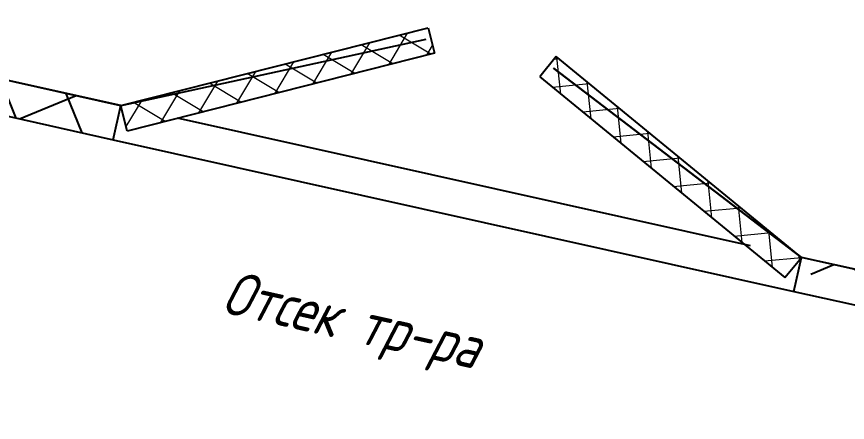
# Model space of a CAD drawing. Extents: x 5370511 to 5386565, y 1010429 to 1053793.
# Drawn here: x 5379993.987 to 5379996.371, y 1039797.01 to 1039798.172 of the extents above; entities that cross this region are included whole.
import ezdxf
from ezdxf import colors
from ezdxf.entities.mleader import LeaderData, LeaderLine
from ezdxf.math import Vec2, Vec3

# ---------------------------------------------------------------- set-up
doc = ezdxf.new("R2010")
doc.units = 0
doc.layers.get('0').update_dxf_attribs({"linetype": 'CONTINUOUS'})
doc.layers.add('ГП_сооружения', color=7, linetype='CONTINUOUS')
doc.layers.add('Эстакада ЭС', color=20, linetype='CONTINUOUS')
for name, color, linetype, lineweight in [('ЭС (09)', 7, 'CONTINUOUS', 13), ('ЭС (текст)', 7, 'CONTINUOUS', 25), ('ЭС (тонкий)', 7, 'CONTINUOUS', 25)]:
    doc.layers.add(name, color=color, linetype=linetype, lineweight=lineweight)
doc.styles.add('ГОСТ_НИПИ', font='gost_nipi.shx', dxfattribs={"oblique": 15})
doc.styles.add('ЭС', font='gost_nipi.shx', dxfattribs={"oblique": 14.99997778074544})

# ---------------------------------------------------------------- blocks, each defined once
blk = doc.blocks.new('A$C073B76A8')
at = {"layer": 'ЭС (09)', "ltscale": 0.35, "transparency": 33554687}
h = blk.add_hatch(dxfattribs=at)
h.set_pattern_fill('ANSI37', color=256, scale=0.4999999999999999, angle=-210.0000000000104)
h.set_pattern_definition([(194.9999999999895, (9382.436294134515, -8685.7157042559), (0.4108752340999714, -1.533407249233971), []), (284.9999999999895, (9382.436294134515, -8685.7157042559), (1.533407249233971, 0.4108752340999714), [])])
h.paths.add_polyline_path([(0, 0), (0.7500000000019895, 1.299038105675493), (-14.99010720082833, 10.38659323515151), (-15.74010720082845, 9.087555129475618)])
at = {"transparency": 33554687}
for p, q in [((-14.99010720082833, 10.38659323515151), (-15.74010720082873, 9.087555129475106)), ((0.7500000000019895, 1.299038105675493), (-14.99010720082839, 10.38659323515145))]:
    blk.add_line(p, q, dxfattribs=at)
at = {"linetype": 'Continuous', "transparency": 33554687}
for p, q in [((-15.74010720082725, 9.087555129477664), (0, 0)), ((0, 0), (0.7500000000019895, 1.299038105675493))]:
    blk.add_line(p, q, dxfattribs=at)
blk = doc.blocks.new('*U83')
at = {"layer": 'ЭС (тонкий)', "transparency": 33554687}
h = blk.add_hatch(dxfattribs=at)
h.set_pattern_fill('ANSI37', color=253, angle=79.77202800376043)
h.set_pattern_definition([(124.7720280037604, (389.8221076882319, -736.7669303502602), (-2.608033060492139, -1.810742542544358), []), (214.7720280037603, (389.8221076882319, -736.7669303502602), (1.810742542544358, -2.608033060492139), [])])
h.paths.add_polyline_path([(222.3977735015176, -46.04235934410394), (262.3977735015212, -46.04235934396388), (262.3977735015285, -48.0423593439657), (222.3977735015285, -48.04235934410394)])
h.paths.add_polyline_path([(271.397773499664, -48.04235934393296), (273.3977734996622, -48.04235934392568), (273.3977734998332, -97.04235934392568), (271.397773499835, -97.04235934393296)], flags=17)
h.paths.add_polyline_path([(211.3977735035658, -99.04235934414396), (351.3977734914586, -99.04235934365465), (411.3977734877333, -99.04235934345274), (411.3977734877242, -96.12499739853706), (409.3977734877242, -96.12499739854252), (409.397773487726, -97.0423593434582), (351.3977734914513, -97.04235934365647), (351.3977734912803, -48.04235934365647), (409.397773487555, -48.04235934252506), (409.3977734877242, -96.58367837006813), (411.3977734877242, -96.12499739853706), (411.3977734875514, -46.0423593425196), (298.164321817512, -46.04235934383837), (298.1643218175211, -48.04235934384201), (349.3977734912785, -48.04235934366193), (349.3977734914531, -97.0423593427306), (213.3977735035567, -97.04235934413668), (213.3977735033893, -48.04235934320536), (280.1643218193838, -48.04235934297617), (280.1643218193783, -46.04235934390385), (211.397773503382, -46.042359343209)])
h.paths.add_polyline_path([(401.1258575833069, -46.04235934348367), (360.3977734894104, -46.04235934362737), (360.3977734894213, -48.04235934362373), (401.1258575833087, -48.04235934348549)])
at = {"layer": 'ЭС (тонкий)', "color": 253, "transparency": 33554687}
for p, q in [((360.3977734894122, -46.04235934362737), (298.1643218175175, -46.04235934384201)), ((397.3977734898797, -46.04235934443136), (363.7318247073015, -46.04235934361645)), ((411.397773487555, -46.04235934251778), (400.397773489414, -46.04235934349094)), ((351.3977734912858, -48.04235934365647), (360.3977734894213, -48.04235934362555)), ((360.3977734894213, -48.04235934362555), (400.3977734898924, -48.04235934348912)), ((400.3977734898924, -48.04235934348912), (409.3977734875605, -48.04235934252688))]:
    blk.add_line(p, q, dxfattribs=at)
for points in [[(376.6423666530998, -38.54904656985104), (360.4020631468982, -46.04838934280428), (350.4020631550763, -46.04798465012914), (350.3999182839132, -99.04798460672987), (411.399918233971, -99.0504532320499), (411.4020631051342, -46.05045327544917), (400.4020631141564, -46.05000811350669), (384.1623666469484, -38.54935089874175)], [(376.6423666530998, -38.54904656985104), (360.4020631468982, -46.04838934280428)], [(384.1623666469484, -38.54935089874175), (400.4020631141564, -46.05000811350669)], [(360.3977734894213, -48.04235934362555), (360.3977734894122, -46.04235934362737)], [(400.3977734898924, -48.04235934348912), (400.397773489414, -46.04235934349094)]]:
    blk.add_lwpolyline(points, dxfattribs=at)
at = {"layer": 'ЭС (тонкий)', "color": 253, "transparency": 33554687, "xscale": -1, "rotation": 356.7374675347008}
blk.add_blockref('A$C073B76A8', (361.0726281493623, -47.38197540388069), dxfattribs=at)
at = {"layer": 'ЭС (тонкий)', "color": 253, "transparency": 33554687, "rotation": 3.26253246569524}
blk.add_blockref('A$C073B76A8', (399.7229188299441, -47.3819754028184), dxfattribs=at)
at = {"layer": 'ЭС (текст)', "color": 253, "transparency": 33554687, "style": 'ЭС', "oblique": 15}
blk.add_text('Отсек тр-ра', height=2.5, dxfattribs=at).set_placement((368.5154306786899, -56.36595055884447))
blk = doc.blocks.new('_None')

msp = doc.modelspace()

# ---------------------------------------------------------------- block references
at = {"layer": 'ГП_сооружения', "color": 1, "lineweight": 15, "xscale": 0.05, "yscale": 0.05, "zscale": 0.05, "rotation": 347.4452412677718}
msp.add_blockref('*U83', (5379977.198052124, 1039804.081283609), dxfattribs=at)

# ---------------------------------------------------------------- next in the draw order: leaders
at = {"layer": 'Эстакада ЭС'}
ml = msp.add_multileader_mtext('Standard', dxfattribs=at)
ml.set_content('{\\Fgost_ful|c204;\\W0.8;2-х ярусная балка \\Pкабельной эстакады\\P\\fArial|b0|i0|c204|p34;\\Q0;□\\fMS Shell Dlg 2|b0|i0|c204|p0;\\Q15; \\Fgost_ful|c204;140х140х5}', color=256, style='ГОСТ_НИПИ')
ml.set_leader_properties()
ml.set_arrow_properties(name='NONE')
ml.build(insert=Vec2(0, 0))
ml.multileader.update_dxf_attribs({"text_left_attachment_type": 6, "text_right_attachment_type": 6, "dogleg_length": 0.36, "arrow_head_size": 2})
ctx = ml.context
ctx.base_point, ctx.char_height, ctx.arrow_head_size, ctx.landing_gap_size, ctx.plane_origin, ctx.plane_x_axis, ctx.plane_y_axis = Vec3(5379979.141088506, 1039811.6705739), 1.25, 2, 0.25, Vec3(5379922.224920315, 1039773.391246306), Vec3(0.9760887056023694, -0.2173725805972114), Vec3(0.2173725805972114, 0.9760887056023694)
ctx.left_attachment, ctx.right_attachment, ctx.text_align_type = 6, 6, 1
notes = []
notes.append((ctx, [(0, (1, 1, 0), (5379978.965392539, 1039811.709700965), (0.9760887056023694, -0.2173725805972115), 0.18, [(2, [(5379969.496934831, 1039805.796335806), (5379968.587804229, 1039820.553846629), (5379989.57313181, 1039831.569769803)], 0, [])])]))
ctx.mtext.insert, ctx.mtext.text_direction, ctx.mtext.rotation, ctx.mtext.alignment, ctx.mtext.flow_direction = Vec3(5379986.304975224, 1039811.611939329), Vec3(0.9760887056023694, -0.2173725805972114), 6.064063430650308, 2, 5
for ctx, leaders in notes:
    for number, flags, end, landing, length, lines in leaders:
        leader = LeaderData()
        leader.index, (leader.has_last_leader_line, leader.has_dogleg_vector, leader.attachment_direction) = number, flags
        leader.last_leader_point, leader.dogleg_vector, leader.dogleg_length = Vec3(end), Vec3(landing), length
        for number, points, colour, breaks in lines:
            line = LeaderLine()
            line.index, line.vertices, line.color, line.breaks = number, Vec3.list(points), colors.encode_raw_color(colour), breaks
            leader.lines.append(line)
        ctx.leaders.append(leader)

doc.saveas('drawing.dxf')
